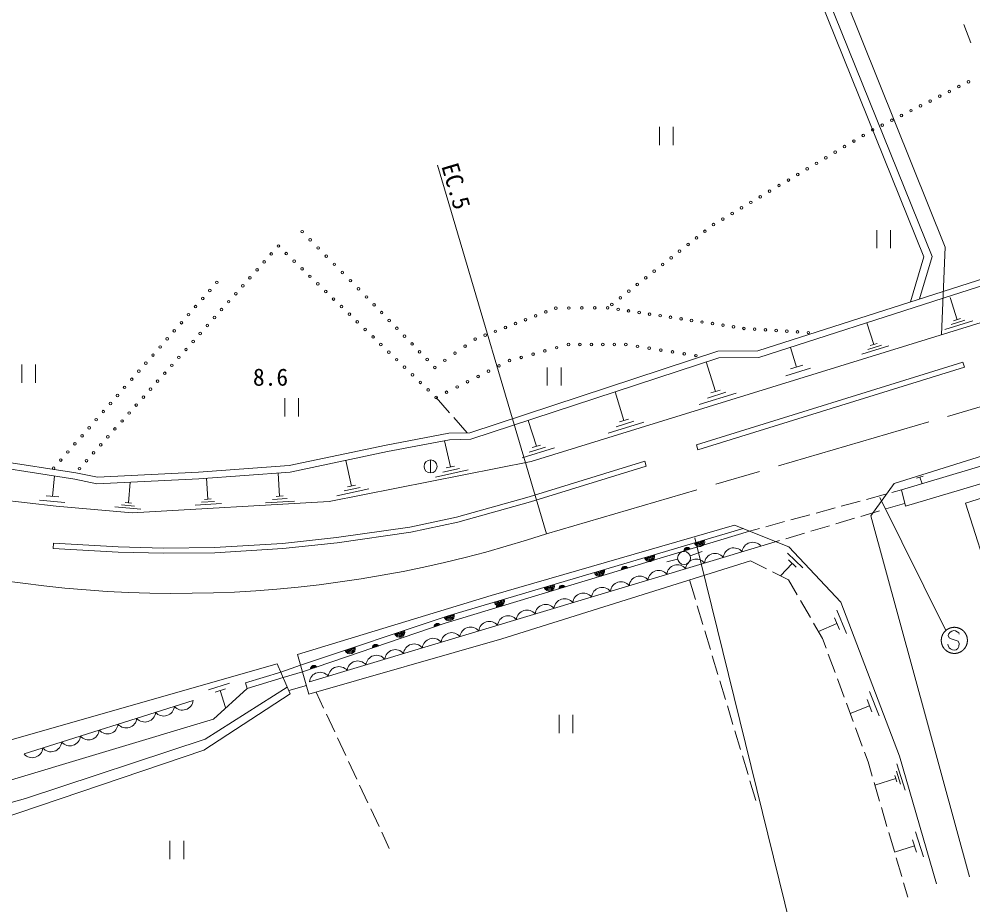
# Model space of a CAD drawing. Units: millimetres, scale not verified. Extents: x 40000 to 680000, y 20000 to 380000.
# Drawn here: x 84816 to 157882, y 250586 to 318431 of the extents above; entities that cross this region are included whole.
import ezdxf
from ezdxf.enums import TextEntityAlignment as Align

# ---------------------------------------------------------------- set-up
doc = ezdxf.new("R2010")
doc.units = ezdxf.units.MM
doc.header["$LTSCALE"] = 1000
doc.linetypes.add('CHAIN', pattern=[18.5, 12, -1.5, 3.5, -1.5])
for name, color, linetype, lineweight in [('M-BMK', 2, 'CHAIN', 13), ('M-STR-HTXT', 7, 'Continuous', 13), ('M-STR-STRC', 7, 'Continuous', 13), ('M-WORK', 1, 'Continuous', 13)]:
    doc.layers.add(name, color=color, linetype=linetype, lineweight=lineweight)
doc.styles.add('ＭＳ ゴシック', font='')
doc.styles.get('ＭＳ ゴシック').set_extended_font_data('MS Gothic')

msp = doc.modelspace()

# ---------------------------------------------------------------- linework, layer by layer
at = {"layer": 'M-BMK'}
msp.add_line((125228, 279019), (165192, 290701), dxfattribs=at)
msp.add_lwpolyline([(83489, 275445), (85099, 275218), (86713, 275019), (88330, 274850), (89950, 274710), (91573, 274599), (93197, 274518), (94822, 274466), (96448, 274443), (98074, 274450), (99700, 274486), (101324, 274551), (102948, 274646), (104569, 274770), (106188, 274923), (107804, 275106), (109416, 275318), (111024, 275559), (112628, 275829), (114226, 276127), (115819, 276455), (117405, 276811), (118985, 277196), (120558, 277610), (122123, 278051), (123680, 278521), (125228, 279019)], dxfattribs=at)
at = {"layer": 'M-STR-HTXT'}
msp.add_line((125228, 279019), (116874, 307253), dxfattribs=at)
at = {"layer": 'M-STR-STRC'}
for p, q in [((150740, 281799), (155805, 271604)), ((136581, 278693), (150114, 223758)), ((156001, 271333), (155985, 271219)), ((155985, 271219), (156071, 271037)), ((156129, 271472), (156001, 271333)), ((156260, 271565), (156129, 271472)), ((156426, 271598), (156260, 271565)), ((156542, 271582), (156426, 271598)), ((156686, 271510), (156542, 271582)), ((156796, 271436), (156686, 271510)), ((156831, 271324), (156796, 271436)), ((155988, 270445), (155949, 270554)), ((156072, 270267), (155988, 270445)), ((156071, 271037), (156222, 270964)), ((156222, 270964), (156754, 270776)), ((156805, 270376), (156734, 270227)), ((156754, 270776), (156835, 270604)), ((156835, 270604), (156805, 270376)), ((156176, 270194), (156072, 270267)), ((156322, 270119), (156176, 270194)), ((156442, 270102), (156322, 270119)), ((156610, 270131), (156442, 270102)), ((156734, 270227), (156610, 270131))]:
    msp.add_line(p, q, dxfattribs=at)
msp.add_lwpolyline([(157459, 270847), (157459, 270865), (157458, 270882), (157457, 270900), (157456, 270917), (157455, 270934), (157453, 270952), (157451, 270969), (157449, 270987), (157446, 271004), (157443, 271021), (157440, 271038), (157437, 271056), (157433, 271073), (157429, 271090), (157424, 271107), (157420, 271123), (157415, 271140), (157409, 271157), (157404, 271173), (157398, 271190), (157392, 271206), (157385, 271223), (157379, 271239), (157372, 271255), (157365, 271271), (157357, 271287), (157349, 271302), (157341, 271318), (157333, 271333), (157324, 271348), (157315, 271363), (157306, 271378), (157297, 271393), (157287, 271408), (157277, 271422), (157267, 271436), (157256, 271450), (157246, 271464), (157235, 271478), (157224, 271491), (157212, 271505), (157200, 271518), (157189, 271531), (157177, 271543), (157164, 271556), (157152, 271568), (157139, 271580), (157126, 271592), (157113, 271603), (157100, 271615), (157086, 271626), (157072, 271637), (157058, 271647), (157044, 271658), (157030, 271668), (157016, 271678), (157001, 271687), (156986, 271697), (156971, 271706), (156956, 271715), (156941, 271723), (156926, 271731), (156910, 271739), (156894, 271747), (156878, 271755), (156863, 271762), (156846, 271769), (156830, 271775), (156814, 271782), (156798, 271788), (156781, 271794), (156764, 271799), (156748, 271804), (156731, 271809), (156714, 271814), (156697, 271818), (156680, 271822), (156663, 271826), (156646, 271829), (156629, 271833), (156611, 271835), (156594, 271838), (156577, 271840), (156559, 271842), (156542, 271844), (156524, 271845), (156507, 271846), (156489, 271847), (156472, 271847), (156454, 271847), (156437, 271847), (156419, 271846), (156402, 271845), (156384, 271844), (156367, 271843), (156350, 271841), (156332, 271839), (156315, 271837), (156298, 271834), (156280, 271831), (156263, 271828), (156246, 271824), (156229, 271820), (156212, 271816), (156195, 271812), (156178, 271807), (156161, 271802), (156145, 271796), (156128, 271791), (156112, 271785), (156095, 271779), (156079, 271772), (156063, 271765), (156047, 271758), (156031, 271751), (156015, 271743), (156000, 271735), (155984, 271727), (155969, 271719), (155954, 271710), (155939, 271701), (155924, 271692), (155909, 271682), (155895, 271673), (155880, 271663), (155866, 271652), (155852, 271642), (155838, 271631), (155825, 271620), (155811, 271609), (155798, 271598), (155785, 271586), (155772, 271574), (155759, 271562), (155747, 271549), (155735, 271537), (155723, 271524), (155711, 271511), (155700, 271498), (155688, 271485), (155677, 271471), (155666, 271457), (155656, 271443), (155646, 271429), (155636, 271415), (155626, 271400), (155616, 271386), (155607, 271371), (155598, 271356), (155589, 271341), (155581, 271325), (155572, 271310), (155564, 271294), (155557, 271279), (155549, 271263), (155542, 271247), (155535, 271231), (155529, 271215), (155522, 271198), (155516, 271182), (155511, 271165), (155505, 271149), (155500, 271132), (155495, 271115), (155491, 271098), (155486, 271081), (155483, 271064), (155479, 271047), (155476, 271030), (155472, 271013), (155470, 270995), (155467, 270978), (155465, 270961), (155463, 270943), (155462, 270926), (155461, 270908), (155460, 270891), (155459, 270873), (155459, 270856), (155459, 270838), (155459, 270821), (155460, 270803), (155461, 270786), (155462, 270768), (155463, 270751), (155465, 270734), (155467, 270716), (155470, 270699), (155472, 270682), (155476, 270664), (155479, 270647), (155483, 270630), (155486, 270613), (155491, 270596), (155495, 270579), (155500, 270562), (155505, 270546), (155511, 270529), (155516, 270512), (155522, 270496), (155529, 270480), (155535, 270463), (155542, 270447), (155549, 270431), (155557, 270415), (155564, 270400), (155572, 270384), (155581, 270369), (155589, 270353), (155598, 270338), (155607, 270323), (155616, 270308), (155626, 270294), (155636, 270279), (155646, 270265), (155656, 270251), (155666, 270237), (155677, 270223), (155688, 270209), (155700, 270196), (155711, 270183), (155723, 270170), (155735, 270157), (155747, 270145), (155759, 270132), (155772, 270120), (155785, 270108), (155798, 270097), (155811, 270085), (155825, 270074), (155838, 270063), (155852, 270052), (155866, 270042), (155880, 270031), (155895, 270021), (155909, 270012), (155924, 270002), (155939, 269993), (155954, 269984), (155969, 269975), (155984, 269967), (156000, 269959), (156015, 269951), (156031, 269943), (156047, 269936), (156063, 269929), (156079, 269922), (156095, 269915), (156112, 269909), (156128, 269903), (156145, 269898), (156161, 269892), (156178, 269887), (156195, 269882), (156212, 269878), (156229, 269874), (156246, 269870), (156263, 269866), (156280, 269863), (156298, 269860), (156315, 269857), (156332, 269855), (156350, 269853), (156367, 269851), (156384, 269850), (156402, 269849), (156419, 269848), (156437, 269847), (156454, 269847), (156472, 269847), (156489, 269848), (156507, 269848), (156524, 269849), (156542, 269850), (156559, 269852), (156577, 269854), (156594, 269856), (156611, 269859), (156629, 269862), (156646, 269865), (156663, 269868), (156680, 269872), (156697, 269876), (156714, 269880), (156731, 269885), (156748, 269890), (156764, 269895), (156781, 269900), (156798, 269906), (156814, 269912), (156830, 269919), (156846, 269925), (156863, 269932), (156878, 269939), (156894, 269947), (156910, 269955), (156926, 269963), (156941, 269971), (156956, 269980), (156971, 269988), (156986, 269997), (157001, 270007), (157016, 270016), (157030, 270026), (157044, 270036), (157058, 270047), (157072, 270057), (157086, 270068), (157100, 270079), (157113, 270091), (157126, 270102), (157139, 270114), (157152, 270126), (157164, 270138), (157177, 270151), (157189, 270164), (157200, 270176), (157212, 270189), (157224, 270203), (157235, 270216), (157246, 270230), (157256, 270244), (157267, 270258), (157277, 270272), (157287, 270286), (157297, 270301), (157306, 270316), (157315, 270331), (157324, 270346), (157333, 270361), (157341, 270376), (157349, 270392), (157357, 270408), (157365, 270423), (157372, 270439), (157379, 270455), (157385, 270471), (157392, 270488), (157398, 270504), (157404, 270521), (157409, 270537), (157415, 270554), (157420, 270571), (157424, 270588), (157429, 270604), (157433, 270621), (157437, 270639), (157440, 270656), (157443, 270673), (157446, 270690), (157449, 270707), (157451, 270725), (157453, 270742), (157455, 270760), (157456, 270777), (157457, 270795), (157458, 270812), (157459, 270830)], close=True, dxfattribs=at)
at = {"layer": 'M-WORK'}
for p, q in [((154762, 300245), (146169, 321546)), ((154127, 300214), (145612, 321322)), ((155756, 300966), (147504, 321486)), ((157194, 318009), (157724, 316606)), ((133881, 310187), (133881, 308787)), ((134931, 308787), (134931, 310187)), ((124031, 284541), (189187, 304689)), ((150515, 302275), (150515, 300875)), ((151565, 300875), (151565, 302275)), ((155476, 294265), (155756, 300966)), ((153107, 296773), (154127, 300214)), ((153799, 296995), (154762, 300245)), ((155615, 297579), (162749, 299872)), ((155592, 297047), (162902, 299396)), ((141405, 293011), (155615, 297579)), ((141485, 292512), (155592, 297047)), ((156671, 295409), (156146, 297106)), ((157863, 295313), (155742, 294657)), ((157267, 295361), (156206, 295033)), ((156936, 295491), (156406, 295327)), ((150281, 293506), (149765, 295173)), ((152725, 281119), (199725, 295157)), ((138347, 292987), (141405, 293011)), ((144375, 291781), (143908, 293290)), ((151452, 293412), (149368, 292767)), ((150867, 293459), (149825, 293136)), ((150542, 293587), (150021, 293425)), ((119342, 286752), (138347, 292987)), ((119428, 286254), (138429, 292488)), ((138429, 292488), (141485, 292512)), ((85029, 291965), (85029, 290565)), ((86079, 290565), (86079, 291965)), ((125280, 291755), (125280, 290355)), ((126330, 290355), (126330, 291755)), ((136695, 285826), (157118, 292166)), ((136814, 285444), (157237, 291784)), ((138158, 289909), (137459, 292169)), ((145435, 291695), (143548, 291111)), ((144847, 291927), (143903, 291635)), ((157118, 292166), (157237, 291784)), ((105169, 289387), (105169, 287987)), ((106219, 287987), (106219, 289387)), ((116763, 289445), (117787, 288283)), ((131149, 287694), (130473, 289878)), ((139746, 289782), (136921, 288907)), ((138952, 289846), (137539, 289408)), ((138511, 290019), (137805, 289800)), ((118117, 287908), (119141, 286747)), ((124439, 285709), (123824, 287696)), ((132683, 287571), (129953, 286726)), ((131916, 287632), (130551, 287210)), ((131490, 287800), (130808, 287588)), ((151854, 282874), (166862, 287546)), ((152422, 282379), (168443, 287184)), ((112939, 285794), (117725, 286708)), ((117725, 286708), (119342, 286752)), ((105508, 284228), (112939, 285794)), ((113037, 285304), (117779, 286210)), ((117859, 284128), (117415, 286140)), ((117779, 286210), (119428, 286254)), ((124750, 285805), (124128, 285613)), ((136695, 285826), (136814, 285444)), ((78540, 285324), (89167, 283691)), ((105578, 283732), (113037, 285304)), ((125835, 285596), (123351, 284828)), ((125137, 285653), (123895, 285268)), ((78440, 284833), (89078, 283199)), ((98568, 283725), (105508, 284228)), ((108579, 281477), (124031, 284541)), ((110269, 282669), (109837, 284629)), ((116339, 284672), (116339, 283672)), ((123885, 281829), (132742, 284562)), ((132860, 284180), (132742, 284562)), ((89167, 283691), (90823, 283347)), ((90823, 283347), (98568, 283725)), ((98598, 283226), (105578, 283732)), ((104775, 281890), (104665, 283666)), ((119227, 283902), (116712, 283348)), ((118543, 284015), (117286, 283738)), ((118173, 284198), (117544, 284059)), ((123998, 281445), (132860, 284180)), ((157319, 281351), (165098, 283820)), ((87385, 281878), (87522, 283438)), ((89078, 283199), (90783, 282844)), ((90783, 282844), (98598, 283226)), ((93189, 281378), (93330, 282972)), ((99283, 281663), (99184, 283268)), ((150055, 280375), (151854, 282874)), ((153571, 283273), (154077, 283431)), ((153824, 283352), (153982, 282846)), ((111603, 282449), (109152, 281909)), ((110936, 282559), (109711, 282289)), ((110576, 282736), (109963, 282601)), ((149731, 281648), (151179, 282041)), ((151661, 282172), (152422, 282379)), ((152422, 282379), (152725, 281119)), ((80846, 281904), (87666, 281131)), ((88325, 281403), (86376, 281574)), ((87872, 281836), (86897, 281921)), ((93438, 281356), (92940, 281399)), ((93474, 280625), (108579, 281477)), ((100311, 281323), (98304, 281199)), ((99797, 281493), (98793, 281431)), ((99534, 281678), (99032, 281647)), ((105913, 281514), (103693, 281377)), ((105344, 281702), (104234, 281633)), ((105053, 281907), (104498, 281872)), ((118326, 280289), (123885, 281829)), ((118421, 279900), (123998, 281445)), ((147801, 281124), (149249, 281517)), ((151209, 280915), (152635, 281340)), ((159379, 274860), (157319, 281351)), ((87666, 281131), (93474, 280625)), ((94151, 280891), (92158, 281067)), ((93670, 281134), (92673, 281222)), ((145871, 280600), (147318, 280993)), ((149292, 280345), (150730, 280773)), ((114745, 279530), (118326, 280289)), ((114815, 279136), (118421, 279900)), ((142011, 279552), (143458, 279945)), ((143941, 280076), (145388, 280469)), ((147376, 279775), (148813, 280202)), ((150055, 280375), (157611, 252735)), ((109135, 278716), (114745, 279530)), ((109185, 278319), (114815, 279136)), ((120973, 274277), (139608, 279672)), ((139608, 279672), (143790, 278020)), ((140767, 279214), (141528, 279421)), ((145459, 279204), (146896, 279632)), ((104996, 278274), (109135, 278716)), ((141636, 278067), (143062, 278491)), ((143542, 278634), (144979, 279062)), ((87438, 277887), (87460, 278286)), ((87438, 277887), (92402, 277609)), ((87460, 278286), (92418, 278008)), ((92418, 278008), (95886, 277920)), ((95886, 277920), (99794, 277955)), ((99794, 277955), (104996, 278274)), ((99808, 277555), (105029, 277875)), ((105029, 277875), (109185, 278319)), ((141636, 278067), (107063, 267677)), ((136212, 277326), (137149, 277652)), ((143790, 278020), (147760, 273771)), ((92402, 277609), (95883, 277520)), ((95883, 277520), (99808, 277555)), ((140840, 276944), (121787, 270971)), ((134433, 276855), (135254, 277068)), ((140840, 276944), (142073, 276328)), ((143676, 277529), (144847, 276405)), ((143744, 277014), (144330, 276452)), ((144037, 276733), (143138, 275796)), ((136170, 275480), (136624, 273971)), ((142520, 276104), (143753, 275488)), ((143753, 275488), (144427, 274323)), ((106136, 269770), (120973, 274277)), ((136768, 273492), (137200, 272056)), ((144678, 273890), (145430, 272592)), ((147760, 273771), (152262, 261982)), ((147282, 272574), (147658, 271681)), ((147452, 273171), (148203, 271384)), ((145680, 272160), (146355, 270995)), ((147470, 272127), (146041, 271526)), ((137344, 271577), (137776, 270140)), ((121787, 270971), (107024, 266733)), ((146355, 270995), (146629, 270252)), ((107024, 266733), (106136, 269770)), ((137920, 269662), (138351, 268225)), ((146803, 269783), (147323, 268376)), ((80271, 262110), (104583, 269041)), ((104583, 269041), (105586, 266749)), ((104857, 268415), (106378, 268941)), ((102172, 267597), (104857, 268415)), ((105041, 267995), (106527, 268433)), ((99324, 267068), (100930, 267575)), ((102279, 267153), (102172, 267597)), ((102279, 267153), (105041, 267995)), ((138495, 267746), (138927, 266310)), ((147496, 267907), (148016, 266500)), ((105586, 266749), (98961, 262443)), ((99062, 263292), (105358, 267269)), ((99721, 264817), (102279, 267153)), ((99827, 266873), (100630, 267127)), ((100229, 267000), (100634, 265715)), ((105471, 267012), (106832, 267389)), ((107568, 266890), (108147, 265655)), ((149950, 266921), (150710, 265074)), ((85205, 262146), (98152, 266249)), ((148190, 266031), (148710, 264625)), ((149770, 266307), (150151, 265384)), ((139071, 265831), (139503, 264394)), ((149961, 265845), (148483, 265237)), ((80966, 259183), (99721, 264817)), ((108359, 265202), (108995, 263844)), ((126183, 265141), (126183, 263741)), ((127233, 263741), (127233, 265141)), ((139647, 263916), (140079, 262479)), ((148883, 264156), (149403, 262749)), ((85316, 258736), (99062, 263292)), ((109207, 263391), (109843, 262032)), ((98961, 262443), (82737, 256955)), ((110055, 261580), (110691, 260221)), ((140223, 262000), (140655, 260564)), ((149577, 262280), (149851, 261537)), ((152262, 261982), (155089, 252202)), ((149851, 261537), (150173, 260440)), ((152061, 261385), (152689, 259385)), ((151975, 260259), (150375, 259757)), ((151896, 260509), (152053, 260009)), ((152018, 260822), (152332, 259822)), ((110903, 259768), (111539, 258410)), ((140799, 260085), (141253, 258576)), ((150314, 259961), (150736, 258521)), ((77226, 256463), (85316, 258736)), ((111752, 257957), (112388, 256599)), ((150877, 258041), (151299, 256602)), ((112600, 256146), (113178, 254911)), ((151440, 256122), (151862, 254683)), ((153488, 256176), (154087, 254269)), ((96377, 255498), (96377, 254098)), ((97427, 254098), (97427, 255498)), ((153406, 255103), (151880, 254623)), ((153256, 255580), (153556, 254626)), ((152003, 254203), (152426, 252764)), ((152566, 252284), (152888, 251187))]:
    msp.add_line(p, q, dxfattribs=at)
for points in [[(106378, 268941), (117674, 272722), (140280, 279406)], [(140767, 279214), (117452, 272154), (106527, 268433)]]:
    msp.add_lwpolyline(points, dxfattribs=at)
for centre, radius in [((157541, 313626), 100), ((156073, 312889), 100), ((156807, 313258), 100), ((154606, 312152), 100), ((155339, 312521), 100), ((153138, 311416), 100), ((153872, 311784), 100), ((151670, 310679), 100), ((152404, 311047), 100), ((150203, 309942), 100), ((150937, 310310), 100), ((148768, 309089), 100), ((149485, 309515), 100), ((148050, 308662), 100), ((146615, 307809), 100), ((147333, 308235), 100), ((145180, 306955), 100), ((145898, 307382), 100), ((143745, 306102), 100), ((144463, 306529), 100), ((143027, 305675), 100), ((141592, 304822), 100), ((142310, 305249), 100), ((140157, 303969), 100), ((140875, 304395), 100), ((139440, 303542), 100), ((138005, 302689), 100), ((138722, 303115), 100), ((106500, 302150), 100), ((136708, 301670), 100), ((137356, 302179), 100), ((104680, 301050), 100), ((107116, 301524), 100), ((136060, 301161), 100), ((104136, 300441), 100), ((105285, 300470), 100), ((107732, 300899), 100), ((108348, 300274), 100), ((135412, 300651), 100), ((103592, 299832), 100), ((105889, 299890), 100), ((108964, 299649), 100), ((134116, 299632), 100), ((134764, 300142), 100), ((103047, 299223), 100), ((106493, 299309), 100), ((109580, 299023), 100), ((133467, 299123), 100), ((99970, 298267), 100), ((102503, 298614), 100), ((107097, 298729), 100), ((107701, 298149), 100), ((110195, 298398), 100), ((132171, 298104), 100), ((132819, 298614), 100), ((99426, 297648), 100), ((101415, 297396), 100), ((101959, 298005), 100), ((108305, 297569), 100), ((110811, 297773), 100), ((131523, 297595), 100), ((98882, 297029), 100), ((100870, 296787), 100), ((108909, 296988), 100), ((111427, 297147), 100), ((112009, 296548), 100), ((130227, 296576), 100), ((130875, 297086), 100), ((98339, 296411), 100), ((100326, 296178), 100), ((109513, 296408), 100), ((110118, 295828), 100), ((112591, 295949), 100), ((125160, 295999), 100), ((125933, 296295), 100), ((126925, 296302), 100), ((127918, 296308), 100), ((128910, 296315), 100), ((129903, 296322), 100), ((130706, 296200), 100), ((131509, 296079), 100), ((132312, 295957), 100), ((133115, 295836), 100), ((97251, 295174), 100), ((97795, 295792), 100), ((99782, 295569), 100), ((110722, 295248), 100), ((113172, 295349), 100), ((122843, 295109), 100), ((123615, 295406), 100), ((124388, 295702), 100), ((133918, 295714), 100), ((134721, 295593), 100), ((135524, 295472), 100), ((136327, 295350), 100), ((137130, 295229), 100), ((137933, 295107), 100), ((96707, 294555), 100), ((99237, 294959), 100), ((111326, 294667), 100), ((113754, 294750), 100), ((121298, 294517), 100), ((122070, 294813), 100), ((138736, 294986), 100), ((139539, 294864), 100), ((140342, 294743), 100), ((141164, 294688), 100), ((141986, 294633), 100), ((142808, 294579), 100), ((143630, 294524), 100), ((144451, 294469), 100), ((145273, 294414), 100), ((96164, 293936), 100), ((98149, 293741), 100), ((98693, 294350), 100), ((111930, 294087), 100), ((114335, 294150), 100), ((119752, 293924), 100), ((120525, 294220), 100), ((95620, 293318), 100), ((97604, 293132), 100), ((112534, 293507), 100), ((113138, 292927), 100), ((114917, 293551), 100), ((115499, 292951), 100), ((118980, 293381), 100), ((125093, 293015), 100), ((125996, 293263), 100), ((126899, 293511), 100), ((127778, 293511), 100), ((128657, 293511), 100), ((129536, 293511), 100), ((130415, 293511), 100), ((131295, 293511), 100), ((132190, 293368), 100), ((133085, 293225), 100), ((133980, 293082), 100), ((134875, 292939), 100), ((95076, 292699), 100), ((97060, 292523), 100), ((113742, 292346), 100), ((116080, 292352), 100), ((117435, 292295), 100), ((118207, 292838), 100), ((122383, 292272), 100), ((123286, 292520), 100), ((124189, 292768), 100), ((135770, 292797), 100), ((136665, 292654), 100), ((93989, 291462), 100), ((94532, 292080), 100), ((96516, 291914), 100), ((114346, 291766), 100), ((116662, 291753), 100), ((120777, 291464), 100), ((121580, 291868), 100), ((93445, 290843), 100), ((95971, 291305), 100), ((114950, 291186), 100), ((119974, 291060), 100), ((92901, 290225), 100), ((94883, 290087), 100), ((95427, 290696), 100), ((115555, 290605), 100), ((116159, 290025), 100), ((118369, 290253), 100), ((119172, 290657), 100), ((92358, 289606), 100), ((94338, 289478), 100), ((116763, 289445), 100), ((117566, 289849), 100), ((91814, 288987), 100), ((93794, 288869), 100), ((91270, 288369), 100), ((93250, 288260), 100), ((90183, 287131), 100), ((90726, 287750), 100), ((92705, 287650), 100), ((89639, 286513), 100), ((91617, 286432), 100), ((92161, 287041), 100), ((89095, 285894), 100), ((91072, 285823), 100), ((88551, 285276), 100), ((90528, 285214), 100), ((88008, 284657), 100), ((89984, 284605), 100), ((116339, 284172), 500), ((87464, 284038), 100), ((89440, 283996), 100), ((135752, 277155), 500)]:
    msp.add_circle(centre, radius, dxfattribs=at)
for centre, radius, start, end in [((136938, 278418), 400, 196.47216, 16.47216), ((136938, 278418), 320, 196.47216, 16.47216), ((136938, 278418), 240, 196.47216, 16.47216), ((136938, 278418), 160, 196.47216, 16.47216), ((136938, 278418), 100, 196.47216, 16.47216), ((135998, 277711), 256, 29.52802, 184.16726), ((135998, 277711), 205, 32.77332, 180.92196), ((135998, 277711), 154, 38.30777, 175.38751), ((135998, 277711), 102, 50.13103, 163.56425), ((135998, 277711), 100, 51.07651, 162.61878), ((139566, 277115), 816, 39.49376, 173.9594), ((141007, 277548), 816, 39.49376, 173.9594), ((133102, 277284), 400, 196.47216, 16.47216), ((133102, 277284), 320, 196.47216, 16.47216), ((133102, 277284), 240, 196.47216, 16.47216), ((133102, 277284), 160, 196.47216, 16.47216), ((133102, 277284), 100, 196.47216, 16.47216), ((136685, 276250), 816, 39.49376, 173.9594), ((138126, 276683), 816, 39.49376, 173.9594), ((129266, 276150), 400, 196.47216, 16.47216), ((129266, 276150), 320, 196.47216, 16.47216), ((129266, 276150), 240, 196.47216, 16.47216), ((129266, 276150), 160, 196.47216, 16.47216), ((131213, 276262), 256, 29.52802, 184.16726), ((131213, 276262), 205, 32.77332, 180.92196), ((131213, 276262), 154, 38.30777, 175.38751), ((131213, 276262), 102, 50.13103, 163.56425), ((131213, 276262), 100, 51.07651, 162.61878), ((133804, 275384), 816, 39.49376, 173.9594), ((135245, 275817), 816, 39.49376, 173.9594), ((129266, 276150), 100, 196.47216, 16.47216), ((132364, 274951), 816, 39.49376, 173.9594), ((125431, 275015), 400, 196.47216, 16.47216), ((125431, 275015), 320, 196.47216, 16.47216), ((125431, 275015), 240, 196.47216, 16.47216), ((125431, 275015), 160, 196.47216, 16.47216), ((125431, 275015), 100, 196.47216, 16.47216), ((126427, 274813), 256, 29.52802, 184.16726), ((126427, 274813), 205, 32.77332, 180.92196), ((126427, 274813), 154, 38.30777, 175.38751), ((126427, 274813), 102, 50.13103, 163.56425), ((126427, 274813), 100, 51.07651, 162.61878), ((129483, 274085), 816, 39.49376, 173.9594), ((130923, 274518), 816, 39.49376, 173.9594), ((126601, 273219), 816, 39.49376, 173.9594), ((128042, 273652), 816, 39.49376, 173.9594), ((121595, 273881), 400, 196.47216, 16.47216), ((121595, 273881), 320, 196.47216, 16.47216), ((121595, 273881), 240, 196.47216, 16.47216), ((121642, 273364), 256, 29.52802, 184.16726), ((121642, 273364), 205, 32.77332, 180.92196), ((121595, 273881), 160, 196.47216, 16.47216), ((121642, 273364), 154, 38.30777, 175.38751), ((121595, 273881), 100, 196.47216, 16.47216), ((121642, 273364), 102, 50.13103, 163.56425), ((121642, 273364), 100, 51.07651, 162.61878), ((125161, 272786), 816, 39.49376, 173.9594), ((117759, 272747), 400, 196.47216, 16.47216), ((117759, 272747), 320, 196.47216, 16.47216), ((117759, 272747), 240, 196.47216, 16.47216), ((117759, 272747), 160, 196.47216, 16.47216), ((117759, 272747), 100, 196.47216, 16.47216), ((122280, 271921), 816, 39.49376, 173.9594), ((123720, 272353), 816, 39.49376, 173.9594), ((116865, 271894), 256, 31.48822, 186.12745), ((116865, 271894), 205, 34.73351, 182.88215), ((116865, 271894), 154, 40.26796, 177.3477), ((116865, 271894), 102, 52.09122, 165.52444), ((116865, 271894), 100, 53.0367, 164.57897), ((119399, 271055), 816, 39.49376, 173.9594), ((120839, 271488), 816, 39.49376, 173.9594), ((113965, 271480), 400, 198.50613, 18.50613), ((113965, 271480), 320, 198.50613, 18.50613), ((113965, 271480), 240, 198.50613, 18.50613), ((113965, 271480), 160, 198.50613, 18.50613), ((113965, 271480), 100, 198.50613, 18.50613), ((117958, 270622), 816, 39.49376, 173.9594), ((112132, 270282), 256, 31.48822, 186.12745), ((112132, 270282), 205, 34.73351, 182.88215), ((112132, 270282), 154, 40.26796, 177.3477), ((112132, 270282), 102, 52.09122, 165.52444), ((112132, 270282), 100, 53.0367, 164.57897), ((115077, 269756), 816, 39.49376, 173.9594), ((116518, 270189), 816, 39.49376, 173.9594), ((110172, 270211), 400, 198.50613, 18.50613), ((110172, 270211), 320, 198.50613, 18.50613), ((110172, 270211), 240, 198.50613, 18.50613), ((110172, 270211), 160, 198.50613, 18.50613), ((110172, 270211), 100, 198.50613, 18.50613), ((112196, 268890), 816, 39.49376, 173.9594), ((113637, 269323), 816, 39.49376, 173.9594), ((107399, 268670), 256, 31.48822, 186.12745), ((110755, 268457), 816, 39.49376, 173.9594), ((107874, 267591), 816, 39.49376, 173.9594), ((107399, 268670), 205, 34.73351, 182.88215), ((107399, 268670), 154, 40.26796, 177.3477), ((107399, 268670), 102, 52.09122, 165.52444), ((107399, 268670), 100, 53.0367, 164.57897), ((109315, 268024), 816, 39.49376, 173.9594), ((97336, 266325), 819, 220.52123, 354.64272), ((94459, 265413), 819, 220.52123, 354.64272), ((95898, 265869), 819, 220.52123, 354.64272), ((93020, 264958), 819, 220.52123, 354.64272), ((90143, 264046), 819, 220.52123, 354.64272), ((91582, 264502), 819, 220.52123, 354.64272), ((87266, 263134), 819, 220.52123, 354.64272), ((88705, 263590), 819, 220.52123, 354.64272), ((85827, 262678), 819, 220.52123, 354.64272)]:
    msp.add_arc(centre, radius, start, end, dxfattribs=at)

# ---------------------------------------------------------------- texts
at = {"layer": 'M-STR-HTXT', "style": 'ＭＳ ゴシック'}
msp.add_text('EC.5', height=1320, rotation=286.482, dxfattribs=at).set_placement((117785, 307357), align=Align.MIDDLE_LEFT)
at = {"layer": 'M-WORK', "style": 'ＭＳ ゴシック'}
msp.add_text('8.6', height=1320, dxfattribs=at).set_placement((102731, 291010), align=Align.MIDDLE_LEFT)

doc.saveas('drawing.dxf')
